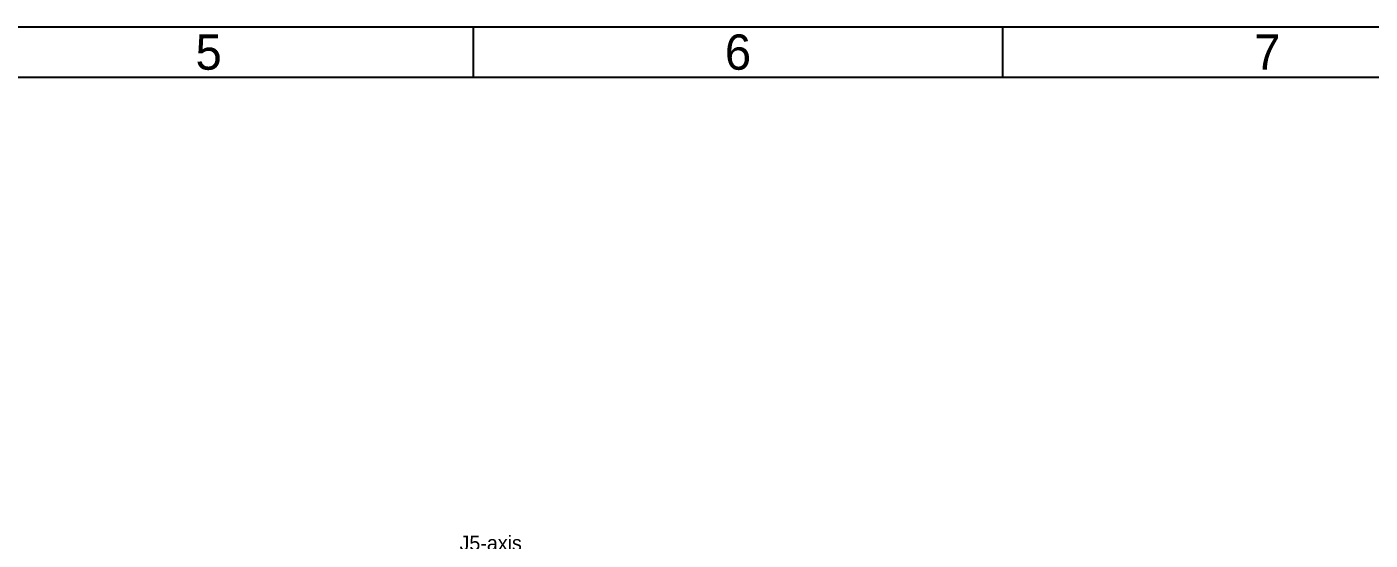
# Model space of a CAD drawing. Header units: millimetres. Extents: x 4086 to 8300, y 123 to 1549.
# Drawn here: x 7331 to 7971, y 1305 to 1549 of the extents above; entities that cross this region are included whole.
import ezdxf
from ezdxf import colors
from ezdxf.entities.mleader import LeaderData, LeaderLine
from ezdxf.enums import TextEntityAlignment as Align
from ezdxf.math import Vec2, Vec3

# ---------------------------------------------------------------- set-up
doc = ezdxf.new("R2010")
doc.units = ezdxf.units.MM
doc.layers.add('多重引线', color=7, linetype='Continuous')
doc.styles.add('思源黑', font='SourceHanSansCN-Normal.ttf')

# ---------------------------------------------------------------- blocks, each defined once
blk = doc.blocks.new('图纸')
at = {"color": 2}
for p, q in [((7543.66, 1549.22), (7543.66, 1525.22)), ((7795.66, 1549.22), (7795.66, 1525.22))]:
    blk.add_line(p, q, dxfattribs=at)
for points in [[(6283.66, 123.62), (6283.66, 1549.22), (8299.66, 1549.22), (8299.66, 123.62)], [(6403.66, 147.62), (6403.66, 1525.22), (8275.66, 1525.22), (8275.66, 147.62)]]:
    blk.add_lwpolyline(points, close=True, dxfattribs=at)
at = {"color": 2, "style": '思源黑'}
for s, p in [('5', (7417.66, 1537.22)), ('6', (7669.66, 1537.22)), ('7', (7921.66, 1537.22))]:
    blk.add_text(s, height=16.8, dxfattribs=at).set_placement(p, align=Align.MIDDLE_CENTER)
at = {"color": 7, "style": '思源黑'}
for tag, height, p in [('编号', 19.2, (8134.84, 252.67)), ('比例', 8, (7939.66, 171.62))]:
    blk.add_attdef(tag, text='', height=height, dxfattribs=at).set_placement(p, align=Align.MIDDLE)
at = {"linetype": 'Continuous', "lineweight": 0, "ltscale": 0.3, "style": '思源黑'}
for tag, p in [('当前页', (8121.35, 207.93)), ('总页数', (8160.27, 207.93))]:
    blk.add_attdef(tag, text='', height=8, dxfattribs=at).set_placement(p, align=Align.MIDDLE)

msp = doc.modelspace()

# ---------------------------------------------------------------- block references
at = {"layer": '多重引线'}
msp.add_blockref('图纸', (0, 0), dxfattribs=at)

# ---------------------------------------------------------------- leaders
ml = msp.add_multileader_mtext('Standard', dxfattribs=at)
ml.set_content('{\\C256;J5-axis \\Protation center }', style='思源黑')
ml.set_leader_properties(linetype='ByLayer')
ml.build(insert=Vec2(0, 0))
ml.multileader.update_dxf_attribs({"text_left_attachment_type": 5, "text_right_attachment_type": 5, "dogleg_length": 10, "arrow_head_size": 5})
ctx = ml.context
ctx.base_point, ctx.char_height, ctx.arrow_head_size, ctx.landing_gap_size, ctx.plane_origin = Vec3(7516.7142, 1287.5455), 7, 5, 2.5, Vec3(8338.2461, 1408.1618)
ctx.left_attachment, ctx.right_attachment, ctx.text_align_type = 5, 5, 1
notes = []
notes.append((ctx, [(0, (1, 1, 0), (7597.1432, 1287.5455), (-1, 0), 10, [(0, [(7686.1432, 1196.0546)], 0, [])])]))
ctx.mtext.insert, ctx.mtext.alignment, ctx.mtext.flow_direction = Vec3(7551.9287, 1307.0058), 2, 5
for ctx, leaders in notes:
    for number, flags, end, landing, length, lines in leaders:
        leader = LeaderData()
        leader.index, (leader.has_last_leader_line, leader.has_dogleg_vector, leader.attachment_direction) = number, flags
        leader.last_leader_point, leader.dogleg_vector, leader.dogleg_length = Vec3(end), Vec3(landing), length
        for number, points, colour, breaks in lines:
            line = LeaderLine()
            line.index, line.vertices, line.color, line.breaks = number, Vec3.list(points), colors.encode_raw_color(colour), breaks
            leader.lines.append(line)
        ctx.leaders.append(leader)

doc.saveas('drawing.dxf')
